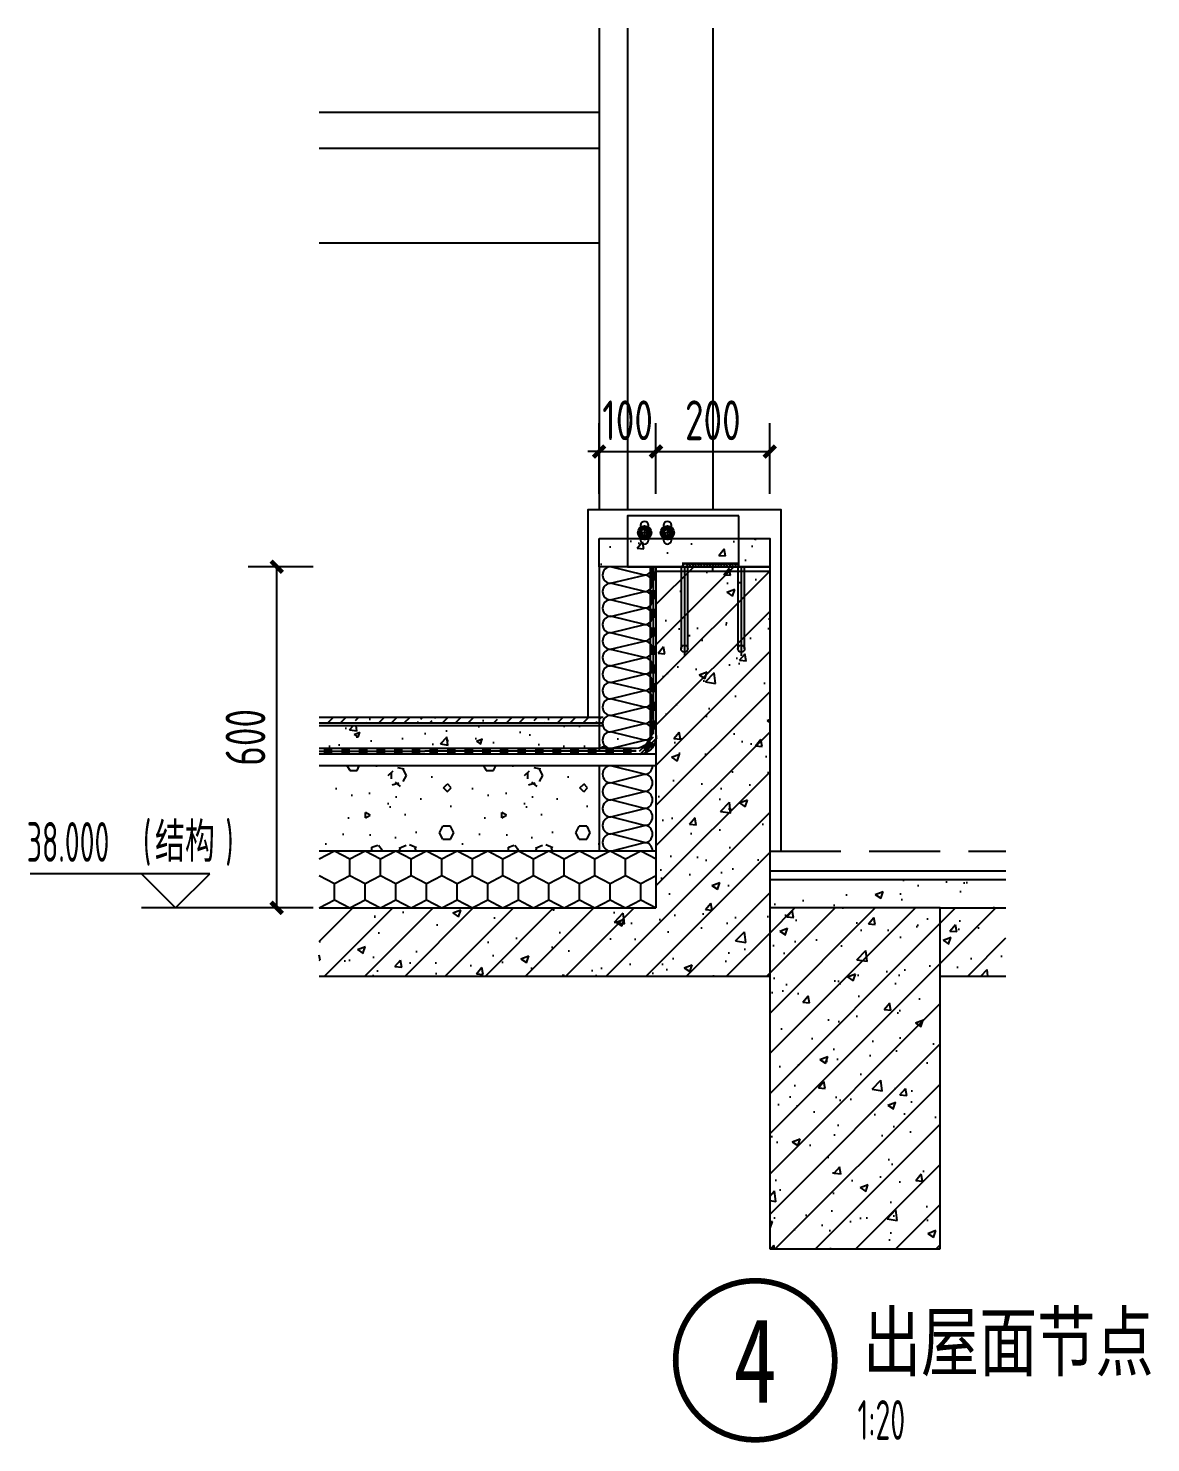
# Model space of a CAD drawing. Extents: x 198753 to 882193, y -399300 to 132460.
# Drawn here: x 371389 to 373363, y -195162 to -192673 of the extents above; entities that cross this region are included whole.
import ezdxf
from ezdxf.enums import TextEntityAlignment as Align

# ---------------------------------------------------------------- set-up
doc = ezdxf.new("R2010")
doc.units = 0
doc.header["$LTSCALE"] = 1000
doc.header["$MEASUREMENT"] = 0
doc.linetypes.add('DASH', pattern=[0.35, 0.25, -0.1])
for name, color, linetype in [('01-标注_尺寸', 124, 'Continuous'), ('01-标注_标高', 200, 'Continuous'), ('01-标注_符号', 200, 'Continuous'), ('02-TEXT_标注', 130, 'Continuous'), ('05-填充_天正', 26, 'Continuous'), ('A-D-玻璃剖线', 130, 'Continuous'), ('A-D-金属看线', 205, 'Continuous'), ('A-O_屋面', 201, 'Continuous'), ('A-O_防水层', 222, 'Continuous'), ('A-STR-面层', 191, 'Continuous'), ('A-SUR_保温', 222, 'Continuous'), ('A-SUR_面层', 191, 'Continuous'), ('A_STR-砼墙', 51, 'Continuous'), ('A_STR-砼柱', 51, 'Continuous'), ('钢龙骨', 173, 'Continuous')]:
    doc.layers.add(name, color=color, linetype=linetype)
doc.styles.add('_TCH_DIM', font='ROS1', dxfattribs={"width": 0.8, "bigfont": 'JD'})
doc.styles.add('_TCH_DIM_T3', font='ROS1', dxfattribs={"width": 0.8, "bigfont": 'JD'})
doc.styles.add('_TCH_LABEL', font='STXIHEI.TTF', dxfattribs={"width": 0.75})
doc.dimstyles.new('_TCH_ARCH&&20', dxfattribs={"dimtxt": 70, "dimasz": 20, "dimexe": 50, "dimexo": 60, "dimgap": 20, "dimtad": 1, "dimdec": 0, "dimzin": 0, "dimdsep": 46, "dimtxsty": '_TCH_DIM_T3', "dimblk": 'ARCHTICK', "dimcen": 0.09, "dimclrt": 4, "dimazin": 2, "dimtfac": 1, "dimtdec": 0, "dimtix": 1, "dimtmove": 2, "dimatfit": 3, "dimfxl": 0, "dimtolj": 1, "dimtzin": 0, "dimarcsym": 0})
pattern_1 = [(45, (0, 0), (-35.355339, 35.355339), []), (50, (0, 0), (143.452037, -12.550427), [15, -165]), (355, (0, 0), (-27.750267, 150.438427), [12, -132]), (100.4514, (11.95, -1.05), (115.701876, 137.88791), [12.74804, -140.22842]), (46.1842, (0, 40), (213.44821, -33.1038), [22.5, -247.5]), (96.6356, (17.79, 37.24), (186.93254, 194.82357), [19.12206, -210.3426]), (351.1842, (0, 40), (186.93239, 194.82372), [18, -198]), (21, (20, 30), (119.38141, -80.523778), [15, -165]), (326, (20, 30), (48.663066, 145.03001), [12, -132]), (71.4514, (29.95, 23.29), (168.044526, 64.5061), [12.74804, -140.22842]), (37.5, (0, 0), (2.431971, 66.578771), [0, -130.4, 0, -134, 0, -132.5]), (7.5, (0, 0), (52.613907, 78.882342), [0, -76.4, 0, -127.4, 0, -50.5]), (327.5, (-44.6, 0), (106.764487, -4.5109743), [0, -50, 0, -156, 0, -207]), (317.5, (-64.6, 0), (116.637234, 20.020996), [0, -65, 0, -103.6, 0, -147])]

# ---------------------------------------------------------------- blocks, each defined once
blk = doc.blocks.new('A$C32053AC6')
at = {"layer": '钢龙骨', "color": 8}
for p, q in [((196, 90), (96, 90)), ((196, 30), (196, 90)), ((43, 60), (17, 60)), ((23, 73), (23, 47)), ((30, 73), (30, 47)), ((37, 47), (37, 73)), ((83, 60), (57, 60)), ((63, 73), (63, 47)), ((70, 73), (70, 47)), ((77, 47), (77, 73)), ((250, 0), (50, 0)), ((50, -8), (50, 0)), ((50, 0), (250, 0)), ((94, 0), (94, -144)), ((196, 6), (96, 6)), ((100, 0), (100, -156.6)), ((106, -144), (106, 0)), ((150, -8), (150, 3)), ((194, 0), (194, -144)), ((200, 0), (200, -156.6)), ((206, -144), (206, 0)), ((250, -8), (50, -8)), ((196, 0), (96, 0))]:
    blk.add_line(p, q, dxfattribs=at)
for points in [[(196, 90), (0, 90), (0, 0), (196, 0)], [(39, 65.6), (30, 70), (21, 65.6), (21, 54.4), (30, 50), (39, 54.4)], [(79, 65.6), (70, 70), (61, 65.6), (61, 54.4), (70, 50), (79, 54.4)]]:
    blk.add_lwpolyline(points, close=True, dxfattribs=at)
for centre, radius in [((30, 60), 12), ((30, 60), 9), ((30, 60), 6), ((70, 60), 12), ((70, 60), 9), ((70, 60), 6), ((100, -144), 6), ((200, -144), 6)]:
    blk.add_circle(centre, radius, dxfattribs=at)
for centre, radius, start, end in [((30, 73), 7, 0, 180), ((70, 73), 7, 0, 180), ((30, 60), 5.05, 180, 90), ((70, 60), 5.05, 180, 90), ((30, 47), 7, 180, 0), ((70, 47), 7, 180, 0), ((101, 0), 5, 0, 180), ((106, 0), 5, 0, 120), ((111, 0), 5, 0, 120), ((116, 0), 5, 0, 120), ((121, 0), 5, 0, 120), ((126, 0), 5, 0, 120), ((131, 0), 5, 0, 120), ((136, 0), 5, 0, 120), ((141, 0), 5, 0, 120), ((146, 0), 5, 0, 120), ((151, 0), 5, 0, 120), ((156, 0), 5, 0, 120), ((161, 0), 5, 0, 120), ((166, 0), 5, 0, 120), ((171, 0), 5, 0, 120), ((176, 0), 5, 0, 120), ((181, 0), 5, 0, 120), ((186, 0), 5, 0, 120), ((191, 0), 5, 0, 120)]:
    blk.add_arc(centre, radius, start, end, dxfattribs=at)
blk = doc.blocks.new('$LinePat$聚苯板')
at = {"color": 0}
for p, q in [((14.8, -8.6), (0, 0)), ((29.7, 0), (14.8, -8.6)), ((14.8, -8.6), (14.8, -25.7)), ((14.8, -25.7), (0, -34.3)), ((29.7, -34.3), (14.8, -25.7)), ((0, -34.3), (0, -51.4)), ((0, -51.4), (14.8, -60)), ((14.8, -60), (29.7, -51.4))]:
    blk.add_line(p, q, dxfattribs=at)
blk = doc.blocks.new('$LinePat$防水层2')
at = {"color": 0}
blk.add_line((0, 0), (600, 0), dxfattribs=at)
blk.add_solid([(150, 0), (450, 0), (150, -100), (450, -100)], dxfattribs=at)
blk = doc.blocks.new('$LinePat$岩棉板')
at = {"color": 0}
for p, q in [((0, -17), (12, -67)), ((12, -67), (24, -17))]:
    blk.add_line(p, q, dxfattribs=at)
for centre, start, end in [((12, -17), 0, 180), ((0, -67), 270, 0), ((24, -67), 180, 270)]:
    blk.add_arc(centre, 12, start, end, dxfattribs=at)
at = {"layer": 'Defpoints'}
blk.add_point((0, 0.1), dxfattribs=at)
at = {"layer": 'Defpoints', "color": 0}
blk.add_point((24, -84), dxfattribs=at)
blk = doc.blocks.new('_ArchTick')
at = {"color": 0, "linetype": 'ByBlock', "const_width": 0.4}
blk.add_lwpolyline([(-0.5, -0.5), (0.5, 0.5)], dxfattribs=at)
blk = doc.blocks.new('*D2079')
at = {"layer": '01-标注_尺寸', "color": 0, "lineweight": -2, "transparency": 16777216}
for p, q in [((372393.1, -193492.7), (372393.1, -193368.1)), ((372493.1, -193492.7), (372493.1, -193368.1)), ((372393.1, -193418.1), (372373.1, -193418.1)), ((372393.1, -193418.1), (372493.1, -193418.1)), ((372493.1, -193418.1), (372513.1, -193418.1))]:
    blk.add_line(p, q, dxfattribs=at)
at = {"layer": 'Defpoints', "color": 0, "transparency": 16777216}
for p in [(372493.1, -193418.1), (372393.1, -193552.7), (372493.1, -193552.7)]:
    blk.add_point(p, dxfattribs=at)
at = {"layer": '01-标注_尺寸', "color": 0, "lineweight": -2, "transparency": 16777216, "xscale": 20, "yscale": 20, "zscale": 20}
blk.add_blockref('_ArchTick', (372393.1, -193418.1), dxfattribs=at)
at = {"layer": '01-标注_尺寸', "color": 0, "lineweight": -2, "transparency": 16777216, "xscale": 20, "yscale": 20, "zscale": 20, "rotation": 180}
blk.add_blockref('_ArchTick', (372493.1, -193418.1), dxfattribs=at)
at = {"layer": '01-标注_尺寸', "color": 4, "transparency": 16777216, "insert": (372443.1, -193363.1), "char_height": 70, "attachment_point": 5, "style": '_TCH_DIM_T3'}
blk.add_mtext('\\A1;100', dxfattribs=at)
blk = doc.blocks.new('*D2080')
at = {"layer": '01-标注_尺寸', "color": 0, "lineweight": -2, "transparency": 16777216}
for p, q in [((372493.1, -193492.7), (372493.1, -193368.1)), ((372693.1, -193492.7), (372693.1, -193368.1)), ((372493.1, -193418.1), (372693.1, -193418.1))]:
    blk.add_line(p, q, dxfattribs=at)
at = {"layer": 'Defpoints', "color": 0, "transparency": 16777216}
for p in [(372693.1, -193418.1), (372493.1, -193552.7), (372693.1, -193552.7)]:
    blk.add_point(p, dxfattribs=at)
at = {"layer": '01-标注_尺寸', "color": 0, "lineweight": -2, "transparency": 16777216, "xscale": 20, "yscale": 20, "zscale": 20, "rotation": 180}
blk.add_blockref('_ArchTick', (372493.1, -193418.1), dxfattribs=at)
at = {"layer": '01-标注_尺寸', "color": 0, "lineweight": -2, "transparency": 16777216, "xscale": 20, "yscale": 20, "zscale": 20}
blk.add_blockref('_ArchTick', (372693.1, -193418.1), dxfattribs=at)
at = {"layer": '01-标注_尺寸', "color": 4, "transparency": 16777216, "insert": (372593.1, -193363.1), "char_height": 70, "attachment_point": 5, "style": '_TCH_DIM_T3'}
blk.add_mtext('\\A1;200', dxfattribs=at)
blk = doc.blocks.new('*D2081')
at = {"layer": '01-标注_尺寸', "color": 0, "lineweight": -2, "transparency": 16777216}
for p, q in [((371889.9, -193620.9), (371775.9, -193620.9)), ((371825.9, -194220.9), (371825.9, -193620.9)), ((371889.9, -194220.9), (371775.9, -194220.9))]:
    blk.add_line(p, q, dxfattribs=at)
at = {"layer": 'Defpoints', "color": 0, "transparency": 16777216}
for p in [(371825.9, -193620.9), (371949.9, -193620.9), (371949.9, -194220.9)]:
    blk.add_point(p, dxfattribs=at)
at = {"layer": '01-标注_尺寸', "color": 0, "lineweight": -2, "transparency": 16777216, "xscale": 20, "yscale": 20, "zscale": 20}
for p, rotation in [((371825.9, -193620.9), 90), ((371825.9, -194220.9), 270)]:
    blk.add_blockref('_ArchTick', p, dxfattribs=dict(at, rotation=rotation))
at = {"layer": '01-标注_尺寸', "color": 4, "transparency": 16777216, "insert": (371770.9, -193920.9), "char_height": 70, "attachment_point": 5, "rotation": 90, "style": '_TCH_DIM_T3'}
blk.add_mtext('\\A1;600', dxfattribs=at)

msp = doc.modelspace()

# ---------------------------------------------------------------- hatches: boundary and pattern name
at = {"layer": '05-填充_天正'}
h = msp.add_hatch(dxfattribs=at)
h.set_pattern_fill('钢筋混凝土', color=256, scale=20, style=0)
h.set_pattern_definition(pattern_1)
h.paths.add_polyline_path([(372493.1, -193620.9), (372493.1, -194220.9), (372559.8, -194260.9), (372693.1, -194220.9), (372693.1, -193620.9)])
h = msp.add_hatch(dxfattribs=at)
h.set_pattern_fill('混凝土', color=256, scale=20, style=0)
h.set_pattern_definition([(50, (0, 0), (143.452037, -12.550427), [15, -165]), (355, (0, 0), (-27.750267, 150.438427), [12, -132]), (100.4514, (11.95, -1.05), (115.701876, 137.88791), [12.74804, -140.22842]), (46.1842, (0, 40), (213.44821, -33.1038), [22.5, -247.5]), (96.6356, (17.79, 37.24), (186.93254, 194.82357), [19.12206, -210.3426]), (351.1842, (0, 40), (186.93239, 194.82372), [18, -198]), (21, (20, 30), (119.38141, -80.523778), [15, -165]), (326, (20, 30), (48.663066, 145.03001), [12, -132]), (71.4514, (29.95, 23.29), (168.044526, 64.5061), [12.74804, -140.22842]), (37.5, (0, 0), (2.431971, 66.578771), [0, -130.4, 0, -134, 0, -132.5]), (7.5, (0, 0), (52.613907, 78.882342), [0, -76.4, 0, -127.4, 0, -50.5]), (327.5, (-44.6, 0), (106.764487, -4.5109743), [0, -50, 0, -156, 0, -207]), (317.5, (-64.6, 0), (116.637234, 20.020996), [0, -65, 0, -103.6, 0, -147])])
h.paths.add_polyline_path([(372693.1, -194170.9), (372693.1, -194220.9), (373108.7, -194220.9), (373108.7, -194170.9)])
h = msp.add_hatch(dxfattribs=at)
h.set_pattern_fill('钢筋混凝土', color=256, scale=20, style=0)
h.set_pattern_definition(pattern_1)
h.paths.add_polyline_path([(371900.6, -194220.9), (371900.6, -194340.9), (372493.1, -194340.9), (372559.8, -194260.9), (372493.1, -194220.9)])
h = msp.add_hatch(dxfattribs=at)
h.set_pattern_fill('钢筋混凝土', color=256, scale=20, style=0)
h.set_pattern_definition(pattern_1)
h.paths.add_polyline_path([(372693.1, -194340.9), (372693.1, -194220.9), (372559.8, -194260.9), (372493.1, -194340.9)])
h = msp.add_hatch(dxfattribs=at)
h.set_pattern_fill('钢筋混凝土', color=256, scale=20, style=0)
h.set_pattern_definition(pattern_1)
h.paths.add_polyline_path([(372693.1, -194820.9), (372993.1, -194820.9), (372993.1, -194220.9), (372693.1, -194220.9)])
h = msp.add_hatch(dxfattribs=at)
h.set_pattern_fill('钢筋混凝土', color=256, scale=20, style=0)
h.set_pattern_definition(pattern_1)
h.paths.add_polyline_path([(372993.1, -194220.9), (372993.1, -194340.9), (373108.7, -194340.9), (373108.7, -194220.9)])
at = {"layer": 'A-SUR_保温'}
h = msp.add_hatch(dxfattribs=at)
h.set_pattern_fill('混凝土', color=26, scale=20)
h.set_pattern_definition([(50, (0, -3074.95), (143.452037, -12.550427), [15, -165]), (355, (0, -3074.95), (-27.750267, 150.438427), [12, -132]), (100.4514, (11.95, -3076), (115.701876, 137.88791), [12.74804, -140.22842]), (46.1842, (0, -3034.95), (213.44821, -33.1038), [22.5, -247.5]), (96.6356, (17.79, -3037.7), (186.93254, 194.82357), [19.12206, -210.3426]), (351.1842, (0, -3034.95), (186.93239, 194.82372), [18, -198]), (21, (20, -3044.95), (119.38141, -80.523778), [15, -165]), (326, (20, -3044.95), (48.663066, 145.03001), [12, -132]), (71.4514, (29.95, -3051.66), (168.044526, 64.5061), [12.74804, -140.22842]), (37.5, (0, -3074.95), (2.431971, 66.578771), [0, -130.4, 0, -134, 0, -132.5]), (7.5, (0, -3074.95), (52.613907, 78.882342), [0, -76.4, 0, -127.4, 0, -50.5]), (327.5, (-44.6, -3074.95), (106.764487, -4.5109743), [0, -50, 0, -156, 0, -207]), (317.5, (-64.6, -3074.95), (116.637234, 20.020996), [0, -65, 0, -103.6, 0, -147])])
h.paths.add_polyline_path([(372393.1, -193570.9), (372693.1, -193570.9), (372693.1, -193620.9), (372393.1, -193620.9)])
h = msp.add_hatch(dxfattribs=at)
h.set_pattern_fill('ANSI36', color=26, scale=10)
h.set_pattern_definition([(45, (277068.44, 208202.24), (8.4189901, 30.8696304), [39.6875, -7.9375, 0, -7.9375])])
h.paths.add_polyline_path([(371900.6, -193885.5), (371900.6, -193895.5), (372400.1, -193895.4), (372400.1, -193885.4)])
h = msp.add_hatch(dxfattribs=at)
h.set_pattern_fill('混凝土', color=26, scale=15)
h.set_pattern_definition([(50, (277068.44, 208202.24), (107.589027, -9.41282), [11.25, -123.75]), (355, (277068.44, 208202.24), (-20.8127, 112.82882), [9, -99]), (100.4514, (277077.41, 208201.45), (86.776407, 103.41593), [9.561029, -105.171317]), (46.1842, (277068.44, 208232.24), (160.086157, -24.827852), [16.875, -185.625]), (96.6356, (277081.78, 208230.17), (140.199406, 146.11768), [14.34154, -157.75695]), (351.1842, (277068.44, 208232.24), (140.19929, 146.11779), [13.5, -148.5]), (21, (277083.44, 208224.74), (89.536058, -60.392834), [11.25, -123.75]), (326, (277083.44, 208224.74), (36.4973, 108.772507), [9, -99]), (71.4514, (277090.9, 208219.71), (126.033394, 48.379575), [9.561029, -105.171317]), (37.5, (277068.44, 208202.24), (1.8239783, 49.934078), [0, -97.8, 0, -100.5, 0, -99.375]), (7.5, (277068.44, 208202.24), (39.4604306, 59.161757), [0, -57.3, 0, -95.55, 0, -37.875]), (327.5, (277034.99, 208202.24), (80.0733654, -3.3832308), [0, -37.5, 0, -117, 0, -155.25]), (317.5, (277019.99, 208202.24), (87.477925, 15.015747), [0, -48.75, 0, -77.7, 0, -110.25])])
h.paths.add_polyline_path([(371900.6, -193900.9), (371900.6, -193940.4), (372453.1, -193940.4), (372453.1, -193900.9)])
h = msp.add_hatch(dxfattribs=at)
h.set_pattern_fill('加气混凝土', color=26, scale=20)
h.set_pattern_definition([(0, (397297.98, 203929.04), (120, 240), [0, -240]), (0, (397157.58, 203896.64), (120, 240), [0, -240]), (0, (397235.58, 203894.24), (120, 240), [0, -240]), (0, (397320.78, 203965.04), (120, 240), [0, -240]), (0, (397221.18, 203882.24), (120, 240), [0, -240]), (0, (397344.78, 204116.24), (120, 240), [0, -240]), (0, (397271.58, 204097.04), (120, 240), [0, -240]), (0, (397309.98, 204067.04), (120, 240), [0, -240]), (0, (397114.38, 204062.24), (120, 240), [0, -240]), (0, (397231.98, 204051.44), (120, 240), [0, -240]), (0, (397186.38, 203990.24), (120, 240), [0, -240]), (0, (397188.78, 203900.24), (120, 240), [0, -240]), (0, (397278.78, 203890.64), (120, 240), [0, -240]), (0, (397344.78, 203996.24), (120, 240), [0, -240]), (0, (397120.38, 203959.04), (120, 240), [0, -240]), (0, (397140.78, 203999.84), (120, 240), [0, -240]), (0, (397234.38, 203983.04), (120, 240), [0, -240]), (0, (397200.78, 203948.24), (120, 240), [0, -240]), (0, (397181.58, 204027.44), (120, 240), [0, -240]), (0, (397211.58, 204117.44), (120, 240), [0, -240]), (0, (397129.98, 203908.64), (120, 240), [0, -240]), (0, (397261.98, 204068.24), (120, 240), [0, -240]), (0, (397150.38, 204071.84), (120, 240), [0, -240]), (0, (397131.18, 204103.04), (120, 240), [0, -240]), (130.601294, (397330.033, 204041.096), (-599.99999337, 720.00000315), [10.53662, -4414.8444]), (18.434949, (397312.89, 204045.668), (599.9999978, 239.9999982), [10.8421, -1507.05116]), (90, (397312.89, 204035.38), (120, 240), [10.28571, -469.71426]), (161.565051, (397323.176, 204031.954), (-600.000003, 239.999982), [10.8421, -1507.05116]), (53.130102, (397323.176, 204031.954), (120, 240), [11.42857, -1188.5714]), (135, (397332.32, 203909.67), (-120.000015, 239.999984), [9.69746, -669.12504]), (45, (397318.604, 203909.67), (120, 239.999999), [9.69746, -669.12504]), (135, (397325.46, 203902.81), (-120.000015, 239.999984), [9.69746, -669.12504]), (45, (397325.46, 203902.81), (120, 239.999999), [9.69746, -669.12504]), (116.56505, (397216.9, 204070.8), (-2e-05, 479.99999), [12.77753, -255.5506]), (180, (397211.18, 204082.24), (-120, 240), [13.71429, -226.2857]), (63.43495, (397191.75, 204070.8), (1e-06, 480), [12.77753, -255.5506]), (116.56505, (397197.46, 204059.38), (-2e-05, 479.99999), [12.77753, -255.5506]), (0, (397197.46, 204059.38), (120, 240), [13.71429, -226.2857]), (63.43495, (397211.18, 204059.38), (1e-06, 480), [12.77753, -255.5506]), (107.102728, (397307.176, 203989.668), (-359.99998624, 1200.00000194), [15.54454, -6513.161]), (143.972626, (397302.604, 204004.525), (-2279.9999711, 1679.9999981), [15.54454, -3248.808]), (180, (397290.03, 204013.67), (-120, 240), [14.85714, -225.14284]), (36.0273733, (397262.604, 204004.525), (2279.99998315, 1679.9999819), [15.54454, -3248.808]), (71.565051, (397258.033, 203990.81), (360.000002, 1199.999998), [14.45613, -1503.43712]), (107.102728, (397262.604, 203975.954), (-359.99998624, 1200.00000194), [15.54454, -6513.161]), (143.972626, (397275.176, 203966.81), (-2279.9999711, 1679.9999981), [15.54454, -3248.808]), (0, (397275.18, 203966.8), (120, 240), [14.85714, -225.14284]), (36.0273733, (397290.033, 203966.81), (2279.99998315, 1679.9999819), [15.54454, -3248.808]), (71.565051, (397302.604, 203975.954), (360.000002, 1199.999998), [14.45613, -1503.43712]), (150.255118, (397309.462, 204101.668), (-360.0000009, 239.999997), [9.21401, -1925.72784]), (90, (397301.46, 204097.1), (120, 240), [9.14286, -470.8571]), (29.744881, (397301.462, 204097.096), (360.0000002, 239.9999989), [9.21401, -1925.72784]), (116.56505, (397253.46, 203931.38), (-2e-05, 479.99999), [12.77753, -255.5506]), (168.690067, (397247.747, 203942.81), (-1080.0000008, 239.999994), [11.6549, -2435.8742]), (41.185925, (397227.176, 203937.096), (2999.99998182, 2639.9999769), [12.14874, -5090.3208]), (90, (397227.18, 203925.67), (120, 240), [11.42857, -468.5714]), (138.814074, (397236.319, 203917.668), (-2999.99994668, 2640.0000168), [12.14874, -5090.3208]), (16.6992442, (397236.319, 203917.668), (3959.9999702, 1199.99998743), [11.93178, -4999.415]), (60.945396, (397247.747, 203921.096), (119.99999968, 239.99999788), [11.76643, -4930.1358]), (109.983106, (397152.89, 204031.954), (-600.00000226, 1679.99999555), [13.3768, -5604.879]), (155.556045, (397148.319, 204044.525), (-1560.00000595, 719.99998504), [13.8092, -5786.0526]), (24.4439547, (397123.176, 204044.525), (1560.00000078, 719.99999654), [13.8092, -5786.0526]), (70.0168934, (397118.604, 204031.954), (600.0000018, 1679.99999583), [13.3768, -5604.879]), (109.983106, (397123.176, 204019.382), (-600.00000226, 1679.99999555), [13.3768, -5604.879]), (160.016893, (397135.747, 204014.81), (-600.0000004, 239.9999891), [13.3768, -2795.751]), (19.9831065, (397135.747, 204014.81), (599.9999967, 239.9999996), [13.3768, -2795.751]), (70.0168934, (397148.319, 204019.382), (600.0000018, 1679.99999583), [13.3768, -5604.879]), (122.005383, (397242.033, 204010.24), (-120.0000161, 239.9999877), [10.78169, -2253.3736]), (18.434949, (397226.033, 204015.954), (599.9999978, 239.9999982), [10.8421, -1507.05116]), (90, (397226.03, 204005.67), (120, 240), [10.28571, -469.71426]), (161.565051, (397236.32, 204002.24), (-600.000003, 239.999982), [10.8421, -1507.05116]), (54.462322, (397236.319, 204002.239), (839.9999988, 1199.9999982), [9.83123, -4119.2846]), (116.56505, (397172.32, 203951.95), (-2e-05, 479.99999), [12.77753, -255.5506]), (180, (397166.6, 203963.38), (-120, 240), [12.57143, -227.42856]), (59.0362434, (397147.176, 203951.954), (120.0000004, 239.9999988), [13.32789, -2785.5288]), (120.963756, (397154.033, 203940.525), (-120.0000164, 239.999989), [13.32789, -2785.5288]), (0, (397154.03, 203940.53), (120, 240), [12.57143, -227.42856]), (63.43495, (397166.6, 203940.53), (1e-06, 480), [12.77753, -255.5506])])
h.paths.add_polyline_path([(371900.6, -193971), (371900.6, -194120.9), (372400.3, -194120.9), (372400.3, -193970.9)])

# ---------------------------------------------------------------- linework, layer by layer
at = {"layer": '01-标注_标高'}
for p, q in [((371708, -194160.9), (371392.1, -194160.9)), ((371648, -194220.9), (371588, -194160.9)), ((371648, -194220.9), (371708, -194160.9)), ((371808, -194220.9), (371588, -194220.9))]:
    msp.add_line(p, q, dxfattribs=at)
at = {"layer": '01-标注_符号', "const_width": 10}
msp.add_lwpolyline([(372807.7, -195016.8, 1), (372527.7, -195016.8, 1)], format="xyb", close=True, dxfattribs=at)
at = {"layer": 'A-D-玻璃剖线'}
for p, q in [((372393.1, -192673.5), (372393.1, -193520.9)), ((372443.1, -192673.5), (372443.1, -193520.9)), ((372593.1, -192673.5), (372593.1, -193520.9))]:
    msp.add_line(p, q, dxfattribs=at)
at = {"layer": 'A-D-金属看线'}
for points in [[(371900.6, -192820.9), (372393.1, -192820.9)], [(371900.6, -192884.1), (372393.1, -192884.1)], [(371900.6, -193050.9), (372393.1, -193050.9)]]:
    msp.add_lwpolyline(points, dxfattribs=at)
at = {"layer": 'A-O_屋面'}
for p, q in [((372400.1, -193885.9), (371900.6, -193885.9)), ((372400.1, -193895.9), (371900.6, -193895.9)), ((372400.1, -193900.9), (371900.6, -193900.9)), ((372493.1, -193950.3), (371900.6, -193950.6)), ((372493.1, -193970.9), (371900.6, -193971.1)), ((372493.1, -194120.9), (371900.6, -194120.9))]:
    msp.add_line(p, q, dxfattribs=at)
at = {"layer": 'A-O_防水层'}
for points in [[(372483.1, -193620.9), (372483.1, -193915.3, -0.414214), (372458.1, -193940.3), (371900.6, -193940.5)], [(372493.1, -193620.9), (372493.1, -193915.3, -0.49936), (372458.1, -193950.3), (371900.6, -193950.5)]]:
    msp.add_lwpolyline(points, format="xyb", dxfattribs=at)
at = {"layer": 'A-STR-面层'}
for points in [[(372713.1, -194120.9), (372713.1, -193520.9), (372373.1, -193520.9), (372373.1, -193885.9)], [(372693.1, -194155.9), (373108.7, -194155.9)]]:
    msp.add_lwpolyline(points, dxfattribs=at)
at = {"layer": 'A-STR-面层', "linetype": 'DASH', "ltscale": 0.5}
msp.add_lwpolyline([(372693.1, -194120.9), (373108.7, -194120.9)], dxfattribs=at)
at = {"layer": 'A-SUR_保温', "color": 26}
for p, q in [((372393.1, -193620.9), (372393.1, -193945.4)), ((372393.3, -193970.9), (372393.3, -194120.9))]:
    msp.add_line(p, q, dxfattribs=at)
at = {"layer": 'A-SUR_保温'}
msp.add_lwpolyline([(372393.1, -193570.9), (372693.1, -193570.9), (372693.1, -193620.9), (372393.1, -193620.9)], close=True, dxfattribs=at)
for points in [[(372393.1, -193620.9), (372393.1, -193885.9)], [(372493.1, -193620.9), (372393.1, -193620.9)]]:
    msp.add_lwpolyline(points, dxfattribs=at)
at = {"layer": 'A-SUR_面层'}
for p, q in [((372693.1, -194170.9), (373108.7, -194170.9)), ((372993.1, -194220.9), (373108.7, -194220.9))]:
    msp.add_line(p, q, dxfattribs=at)
at = {"layer": 'A_STR-砼墙'}
for p, q in [((372493.1, -193620.9), (372493.1, -194220.9)), ((372693.1, -193620.9), (372493.1, -193620.9)), ((372693.1, -193620.9), (372693.1, -194220.9)), ((371900.6, -194220.9), (372493.1, -194220.9)), ((372993.1, -194220.9), (373108.7, -194220.9)), ((371900.6, -194340.9), (372493.1, -194340.9)), ((372493.1, -194340.9), (372693.1, -194340.9)), ((372993.1, -194340.9), (373108.7, -194340.9))]:
    msp.add_line(p, q, dxfattribs=at)
at = {"layer": 'A_STR-砼柱'}
for p, q in [((372993.1, -194220.9), (372693.1, -194220.9)), ((372693.1, -194220.9), (372693.1, -194820.9)), ((372993.1, -194820.9), (372993.1, -194220.9)), ((372693.1, -194820.9), (372993.1, -194820.9))]:
    msp.add_line(p, q, dxfattribs=at)

# ---------------------------------------------------------------- block references
msp.add_blockref('A$C32053AC6', (372443.1, -193620.9))
at = {"layer": 'A-O_防水层', "yscale": 0.05, "zscale": 0.05}
for p, xscale, rotation in [((372483.1, -193620.9), -0.05452519279143652, 89.99999999729286), ((372488.1, -193620.9), -0.05452519279143652, 89.99999999729286), ((372483.1, -193653.6), -0.05452519279143652, 89.99999999729286), ((372488.1, -193653.6), -0.05452519279143652, 89.99999999729286), ((372483.1, -193686.3), -0.05452519279143652, 89.99999999729286), ((372488.1, -193686.3), -0.05452519279143652, 89.99999999729286), ((372483.1, -193719), -0.05452519279143652, 89.99999999729286), ((372488.1, -193719), -0.05452519279143652, 89.99999999729286), ((372483.1, -193751.7), -0.05452519279143652, 89.99999999729286), ((372488.1, -193751.7), -0.05452519279143652, 89.99999999729286), ((372483.1, -193784.4), -0.05452519279143652, 89.99999999729286), ((372488.1, -193784.4), -0.05452519279143652, 89.99999999729286), ((372483.1, -193817.1), -0.05452519279143652, 89.99999999729286), ((372488.1, -193817.1), -0.05452519279143652, 89.99999999729286), ((372483.1, -193849.9), -0.05452519279143652, 89.99999999729286), ((372488.1, -193849.9), -0.05452519279143652, 89.99999999729286), ((372483.1, -193882.6), -0.05452519279143652, 89.99999999729286), ((372488.1, -193882.6), -0.05452519279143652, 89.99999999729286), ((372488.3, -193920.5), -0.05892556509887897, 45), ((372494.3, -193921.5), -0.07071067811865477, 45), ((371931.5, -193940.5), -0.05162689962937596, 0.02842034804642545), ((371931.5, -193945.5), -0.0516268988897691, 0.02671436383867307), ((371962.5, -193940.5), -0.05162689962937596, 0.02842034804642545), ((371962.5, -193945.5), -0.0516268988897691, 0.02671436383867307), ((371993.5, -193940.5), -0.05162689962937596, 0.02842034804642545), ((371993.5, -193945.5), -0.0516268988897691, 0.02671436383867307), ((372024.5, -193940.5), -0.05162689962937596, 0.02842034804642545), ((372024.5, -193945.5), -0.0516268988897691, 0.02671436383867307), ((372055.4, -193940.5), -0.05162689962937596, 0.02842034804642545), ((372055.4, -193945.5), -0.0516268988897691, 0.02671436383867307), ((372086.4, -193940.5), -0.05162689962937596, 0.02842034804642545), ((372086.4, -193945.5), -0.0516268988897691, 0.02671436383867307), ((372117.4, -193940.5), -0.05162689962937596, 0.02842034804642545), ((372117.4, -193945.4), -0.0516268988897691, 0.02671436383867307), ((372148.4, -193940.4), -0.05162689962937596, 0.02842034804642545), ((372148.4, -193945.4), -0.0516268988897691, 0.02671436383867307), ((372179.3, -193940.4), -0.05162689962937596, 0.02842034804642545), ((372179.3, -193945.4), -0.0516268988897691, 0.02671436383867307), ((372210.3, -193940.4), -0.05162689962937596, 0.02842034804642545), ((372210.3, -193945.4), -0.0516268988897691, 0.02671436383867307), ((372241.3, -193940.4), -0.05162689962937596, 0.02842034804642545), ((372241.3, -193945.4), -0.0516268988897691, 0.02671436383867307), ((372272.3, -193940.4), -0.05162689962937596, 0.02842034804642545), ((372272.3, -193945.4), -0.0516268988897691, 0.02671436383867307), ((372303.3, -193940.4), -0.05162689962937596, 0.02842034804642545), ((372303.3, -193945.4), -0.0516268988897691, 0.02671436383867307), ((372334.2, -193940.3), -0.05162689962937596, 0.02842034804642545), ((372334.2, -193945.3), -0.0516268988897691, 0.02671436383867307), ((372365.2, -193940.3), -0.05162689962937596, 0.02842034804642545), ((372365.2, -193945.3), -0.0516268988897691, 0.02671436383867307), ((372396.2, -193940.3), -0.05162689962937596, 0.02842034804642545), ((372396.2, -193945.3), -0.0516268988897691, 0.02671436383867307), ((372427.2, -193940.3), -0.05162689962937596, 0.02842034804642545), ((372427.2, -193945.3), -0.0516268988897691, 0.02671436383867307), ((372458.1, -193940.3), -0.05162689962937596, 0.02842034804642545), ((372458.1, -193945.3), -0.0516268988897691, 0.02671436383867307)]:
    msp.add_blockref('$LinePat$防水层2', p, dxfattribs=dict(at, xscale=xscale, rotation=rotation))
at = {"layer": 'A-SUR_保温', "yscale": 1.188379012465143, "zscale": 1.188379012465143}
for p, xscale, rotation in [((372393.1, -193649.9), 1.209985003049681, 90.00000001378137), ((372393.1, -193678.9), 1.209985003049681, 90.00000001378137), ((372393.1, -193708), 1.209985003049681, 90.00000001378137), ((372393.1, -193737), 1.209985003049681, 90.00000001378137), ((372393.1, -193766), 1.209985003049681, 90.00000001378137), ((372393.1, -193795.1), 1.209985003049681, 90.00000001378137), ((372393.1, -193824.1), 1.209985003049681, 90.00000001378137), ((372393.1, -193853.2), 1.209985003049681, 90.00000001378137), ((372393.1, -193882.2), 1.209985003049681, 90.00000001378137), ((372393.1, -193911.2), 1.209985003049681, 90.00000001378137), ((372393.1, -193940.3), 1.209985003049681, 90.00000001378137), ((372393.3, -194000.9), 1.249622940795071, 90.00000001378905), ((372393.3, -194030.9), 1.249622940795071, 90.00000001378905), ((372393.3, -194060.9), 1.249622940795071, 90.00000001378905), ((372393.3, -194090.9), 1.249622940795071, 90.00000001378905), ((372393.3, -194120.9), 1.249622940795071, 90.00000001378905)]:
    msp.add_blockref('$LinePat$岩棉板', p, dxfattribs=dict(at, xscale=xscale, rotation=rotation))
at = {"layer": 'A-SUR_保温', "color": 26, "xscale": 1.815163836040427, "yscale": 1.666666666666667, "zscale": 1.666666666666667, "rotation": 179.9999999997188}
for p in [(371954.5, -194220.9), (372008.4, -194220.9), (372062.3, -194220.9), (372116.1, -194220.9), (372170, -194220.9), (372223.9, -194220.9), (372277.8, -194220.9), (372331.7, -194220.9), (372385.6, -194220.9), (372439.5, -194220.9), (372493.4, -194220.9)]:
    msp.add_blockref('$LinePat$聚苯板', p, dxfattribs=at)

# ---------------------------------------------------------------- texts
at = {"layer": '01-标注_符号', "color": 7, "style": '_TCH_LABEL', "width": 0.75}
msp.add_text('出屋面节点', height=100, dxfattribs=at).set_placement((372857, -195034.2))
at = {"layer": '02-TEXT_标注', "style": '_TCH_DIM'}
for s, height, width, p in [('(', 70, 0.64, (371590.7, -194139.9)), ('结构', 69.46, 0.8, (371611.6, -194139.9)), (')', 70, 0.64, (371735.7, -194139.9)), ('38.000', 70, 0.64, (371386.1, -194139.9)), ('1:20', 70, 0.64, (372847.7, -195156.8))]:
    msp.add_text(s, height=height, dxfattribs=dict(at, width=width)).set_placement(p)
at = {"layer": '02-TEXT_标注', "style": '_TCH_LABEL', "width": 0.91968}
msp.add_text('4', height=149.6, dxfattribs=at).set_placement((372629.4, -195091.6), (372705.9, -195091.6), align=Align.FIT)

# ---------------------------------------------------------------- dimensions: what is measured, and where the dimension line sits
at = {"layer": '01-标注_尺寸'}
for p1, p2, distance, picture, middle in [((372393.1, -193552.7), (372493.1, -193552.7), 134.6, '*D2079', (372443.1, -193363.1)), ((372493.1, -193552.7), (372693.1, -193552.7), 134.6, '*D2080', (372593.1, -193363.1)), ((371949.9, -194220.9), (371949.9, -193620.9), 124, '*D2081', (371770.9, -193920.9))]:
    dim = msp.add_aligned_dim(p1=p1, p2=p2, distance=distance, dimstyle='_TCH_ARCH&&20', dxfattribs=at)
    dim.commit()
    dim.dimension.update_dxf_attribs({"geometry": picture, "text_midpoint": middle})

doc.saveas('drawing.dxf')
